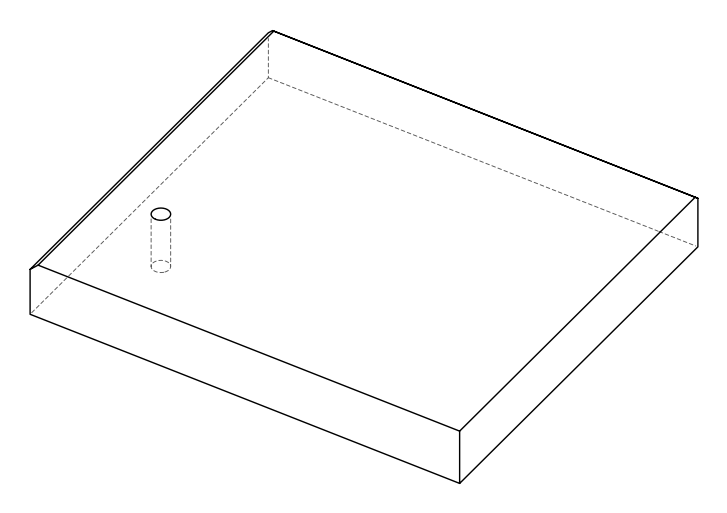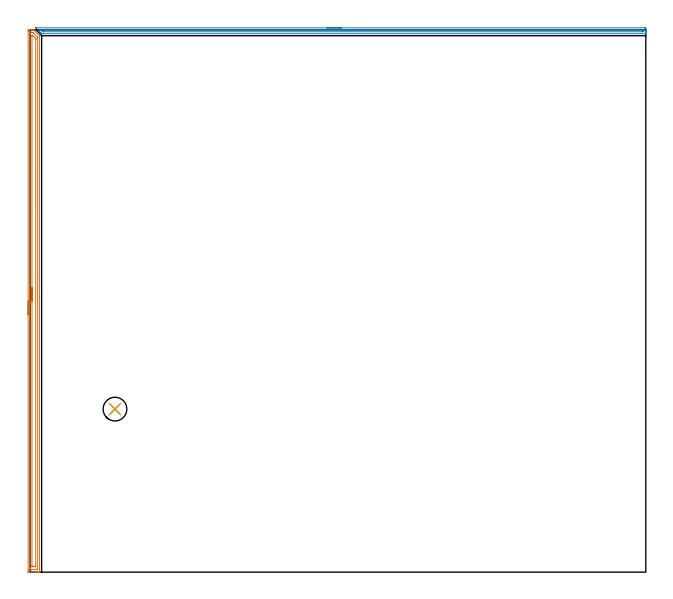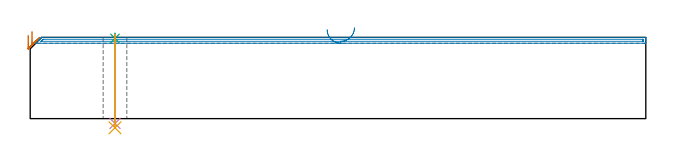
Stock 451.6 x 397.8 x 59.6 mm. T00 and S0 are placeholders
(PLAN: 5 operations, 3 tool changes, 17.6 min)
(1 AREA_MILL | FG_CHAMFER_SURFACE | UGT0205_001 | 9.75 min | 14036 mm3)
(2 AREA_MILL_1 | FG_CHAMFER_SURFACE_1 | UGT0205_001 | 7.3 min | 4108 mm3)
(3 SPOT_DRILL | STEP1HOLE | NXT0321_9005460120000 | 0.03 min | 5 mm3)
(4 DRILL_THROUGH_HOLE_INTO_CENTER | STEP1HOLE | NXT0301_083 | 0.26 min | 5838 mm3)
(5 DRILL_TO_ENLARGE_THROUGH_HOLE | STEP1HOLE | UGT0301_245 | 0.27 min | 8297 mm3)
(TOOL UGT0205_001 | Chamfer Mill 20 x 3 x 45 deg. | D20 FL50 Z2)
(TOOL NXT0321_9005460120000 | NC Spot Drill, 142deg, 12mm, Carbide, Uncoated | D12 PA142 FL30 Z2)
(TOOL NXT0301_083 | Carbide Drill 11.2mm [860.1-1120-056A1-MM 2214] | D11.2 PA140 FL72 Z2)
(TOOL UGT0301_245 | Twist Drill 17.4 mm | D17.4 PA118 FL130 Z2)
(OP 1 AREA_MILL)
G17 G21 G94 G90
T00 M6
G54
G17 G0 G90 X-1.5 Y188.9 S1061 M3
G43 Z69.6 H0
Z61.2
G94 G1 Y188.938 Z60.328 F250.
Y189.052 Z59.463
Y189.241 Z58.612
Y189.503 Z57.78
Y189.837 Z56.974
Y190.24 Z56.2
Y190.708 Z55.464
Y191.24 Z54.772
Y191.829 Z54.129
Y192.472 Z53.54
Y193.164 Z53.008
Y193.9 Z52.54
Y194.674 Z52.137
Y195.48 Z51.803
Y196.312 Z51.541
Y197.164 Z51.352
Y198.028 Z51.238
Y198.9 Z51.2
Y396.915
X-1.498 Y397.184 Z51.202
X-1.491 Y397.793 Z51.205
X-1.488 Y397.796 Z51.208
X-0.875 Y397.8 Z51.819
X0.574 Z53.271
X0.912 Z53.608
X1.589 Z54.288
X2.253 Z54.952
X2.363 Y397.799 Z55.062
X2.608 Y397.79 Z55.304
X2.84 Y397.561 Z55.538
X6.788 Y393.612 Z59.487
X6.895 Y393.504 Z59.591
X6.9 Y392.719 Z59.6
X6.891 Y0.138 Z59.589
X6.888 Y0.079 Z59.583
X6.864 Y0.009 Z59.555
X6.852 Y0. Z59.543
X6.427 Z59.127
X6.058 Z58.757
X5.381 Z58.077
X4.15 Z56.847
X3.594 Z56.288
X-1.128 Y0.001 Z51.569
X-1.487 Y0.004 Z51.21
X-1.492 Y0.007 Z51.206
X-1.497 Y0.616 Z51.203
X-1.5 Y1.24 Z51.2
Y198.9
X-0.086 Z52.614
X-0.085 Y395.398 Z52.615
Y395.501
X-0.082 Y395.606 Z52.618
X-0.075 Y395.79 Z52.625
X0.019 Y395.792 Z52.719
X0.511 Y395.799 Z53.211
X1.94 Z54.64
X2.047 Y395.796 Z54.747
X2.118 Y395.79 Z54.818
X2.154 Y395.785 Z54.854
X2.176 Y395.764 Z54.876
X2.552 Y395.398 Z55.252
X5.23 Y392.719 Z57.93
X5.381 Y392.563 Z58.081
X5.468 Y392.471 Z58.168
X5.479 Y392.137 Z58.179
X5.484 Y391.929 Z58.184
X5.485 Y391.825 Z58.185
X5.475 Y2.308 Z58.175
X5.474 Y2.213 Z58.174
X5.469 Y2.026 Z58.169
X5.464 Y2.009 Z58.164
X5.456 Y2.006 Z58.156
X5.432 Y2.002 Z58.132
X5.381 Y2.001 Z58.081
X0.019 Z52.719
X-0.039 Y2.002 Z52.661
X-0.073 Y2.006 Z52.627
X-0.077 Y2.008 Z52.623
X-0.08 Y2.031 Z52.62
X-0.083 Y2.089 Z52.617
X-0.085 Y2.298 Z52.615
X-0.086 Y2.402 Z52.614
Y198.9
X1.328 Z54.028
X1.329 Y393.195 Z54.029
X1.331 Y393.612 Z54.031
X1.333 Y393.731 Z54.033
X1.335 Y393.781 Z54.035
X1.43 Y393.79 Z54.13
X1.628 Z54.328
X1.72 Y393.768 Z54.42
X1.806 Y393.69 Z54.506
X1.888 Y393.612 Z54.588
X3.757 Y391.743 Z56.457
X3.918 Y391.578 Z56.618
X4.024 Y391.465 Z56.724
X4.065 Y391.417 Z56.765
X4.067 Y391.406 Z56.767
X4.07 Y391.35 Z56.77
X4.071 Y390.932 Z56.771
Y390.455
X4.061 Y4.614 Z56.761
X4.059 Y4.188 Z56.759
X4.057 Y4.072 Z56.757
X4.055 Y4.022 Z56.755
X3.97 Y4.01 Z56.67
X3.78 Y4.002 Z56.48
X3.594 Y4.001 Z56.294
X2.888 Y4. Z55.588
X1.806 Z54.506
X1.618 Y4.001 Z54.318
X1.492 Y4.003 Z54.192
X1.392 Y4.007 Z54.092
X1.335 Y4.011 Z54.035
X1.334 Y4.03 Z54.034
X1.331 Y4.188 Z54.031
X1.329 Y4.665 Z54.029
X1.328 Y198.9 Z54.028
Y199.772 Z54.067
Y200.636 Z54.18
Y201.488 Z54.369
Y202.32 Z54.632
Y203.126 Z54.965
Y203.9 Z55.368
Y204.636 Z55.837
Y205.328 Z56.368
Y205.971 Z56.957
Y206.56 Z57.601
Y207.092 Z58.293
Y207.56 Z59.028
Y207.963 Z59.802
Y208.297 Z60.608
Y208.559 Z61.44
Y208.748 Z62.292
Y208.862 Z63.157
Y208.9 Z64.028
G0 Z69.6
M5
M2
(OP 2 AREA_MILL_1)
G17 G21 G94 G90
T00 M6
G54
G17 G0 G90 X217.85 Y399.3 S1061 M3
G43 Z69.6 H0
Z65.3
G94 G1 X217.888 Z64.428 F250.
X218.002 Z63.563
X218.191 Z62.712
X218.453 Z61.88
X218.787 Z61.074
X219.19 Z60.3
X219.658 Z59.564
X220.19 Z58.872
X220.779 Z58.229
X221.422 Z57.64
X222.114 Z57.108
X222.85 Z56.64
X223.624 Z56.237
X224.43 Z55.903
X225.262 Z55.641
X226.114 Z55.452
X226.978 Z55.338
X227.85 Z55.3
X450.567
X450.969 Y399.299 Z55.301
X451.367 Y399.296 Z55.302
X451.59 Y399.292 Z55.304
X451.6 Y398.905 Z55.691
Y396.273 Z58.322
Y395.552 Z59.048
Y395.324 Z59.275
X451.597 Y395.16 Z59.433
X451.59 Y395.002 Z59.589
X451.416 Y395. Z59.6
X9.202
X8.401 Y394.999 Z59.598
X8.4 Y395.
X8.308 Y395.091 Z59.507
X8.003 Y395.395 Z59.201
X7.861 Y395.538 Z59.06
X7.711 Y395.688 Z58.909
X7.564 Y395.834 Z58.761
X7.414 Y395.985 Z58.613
X7.28 Y396.119 Z58.479
X7.125 Y396.273 Z58.322
X6.966 Y396.432 Z58.165
X6.85 Y396.549 Z58.048
X6.686 Y396.711 Z57.883
X6.519 Y396.88 Z57.718
X6.419 Y396.98 Z57.618
X4.106 Y399.294 Z55.305
X4.108 Y399.297 Z55.303
X4.284 Y399.3 Z55.3
X227.85
Y397.886 Z56.714
X449.181 Y397.885 Z56.715
X449.326
X449.542 Y397.88 Z56.72
X449.588 Y397.879 Z56.721
X449.593 Y397.848 Z56.752
X449.596 Y397.813 Z56.787
X449.599 Y397.617 Z56.983
X449.6 Y397.15 Z57.45
Y396.739 Z57.861
X449.598 Y396.602 Z57.998
X449.594 Y396.492 Z58.108
X449.59 Y396.425 Z58.175
X449.554 Y396.421 Z58.179
X449.181 Y396.416 Z58.184
X449.036 Y396.415 Z58.185
X9.952 Y396.414 Z58.186
X9.577 Y396.417 Z58.183
X9.484 Y396.419 Z58.181
X9.442 Y396.421 Z58.179
X9.38 Y396.479 Z58.121
X9.202 Y396.65 Z57.95
X8.7 Y397.15 Z57.45
X8.308 Y397.543 Z57.057
X8.048 Y397.809 Z56.791
X7.994 Y397.868 Z56.732
X7.986 Y397.88 Z56.72
X8.002 Y397.881 Z56.719
X8.063 Y397.883 Z56.717
X8.308 Y397.885 Z56.715
X8.452 Y397.886 Z56.714
X227.85
X228.722 Z56.752
X229.586 Z56.866
X230.438 Z57.055
X231.27 Z57.317
X232.076 Z57.651
X232.85 Z58.054
X233.586 Z58.523
X234.278 Z59.054
X234.921 Z59.643
X235.51 Z60.286
X236.042 Z60.978
X236.51 Z61.714
X236.913 Z62.488
X237.247 Z63.294
X237.509 Z64.126
X237.698 Z64.978
X237.812 Z65.843
X237.85 Z66.714
G0 Z69.6
M5
M2
(OP 3 SPOT_DRILL)
G17 G21 G94 G90
T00 M6
G54
G17 G0 G90 X62.2 Y119.6 S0 M3
G43 Z69.6 H0
G94 G81 G98 Z58.851 F250. R62.6
G80
M5
M2
(OP 4 DRILL_THROUGH_HOLE_INTO_CENTER)
G17 G21 G94 G90
T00 M6
G54
G17 G0 G90 X62.2 Y119.6 S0 M3
G43 Z69.6 H1
G94 G73 G98 Z-3.538 F250. Q10.523 R61.6
G80
M5
M2
(OP 5 DRILL_TO_ENLARGE_THROUGH_HOLE)
G17 G21 G94 G90
T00 M6
G54
G17 G0 G90 X62.2 Y119.6 S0 M3
G43 Z69.6 H0
G94 G73 G98 Z-6.727 F250. Q16.582 R61.6
G80
M5
M2
